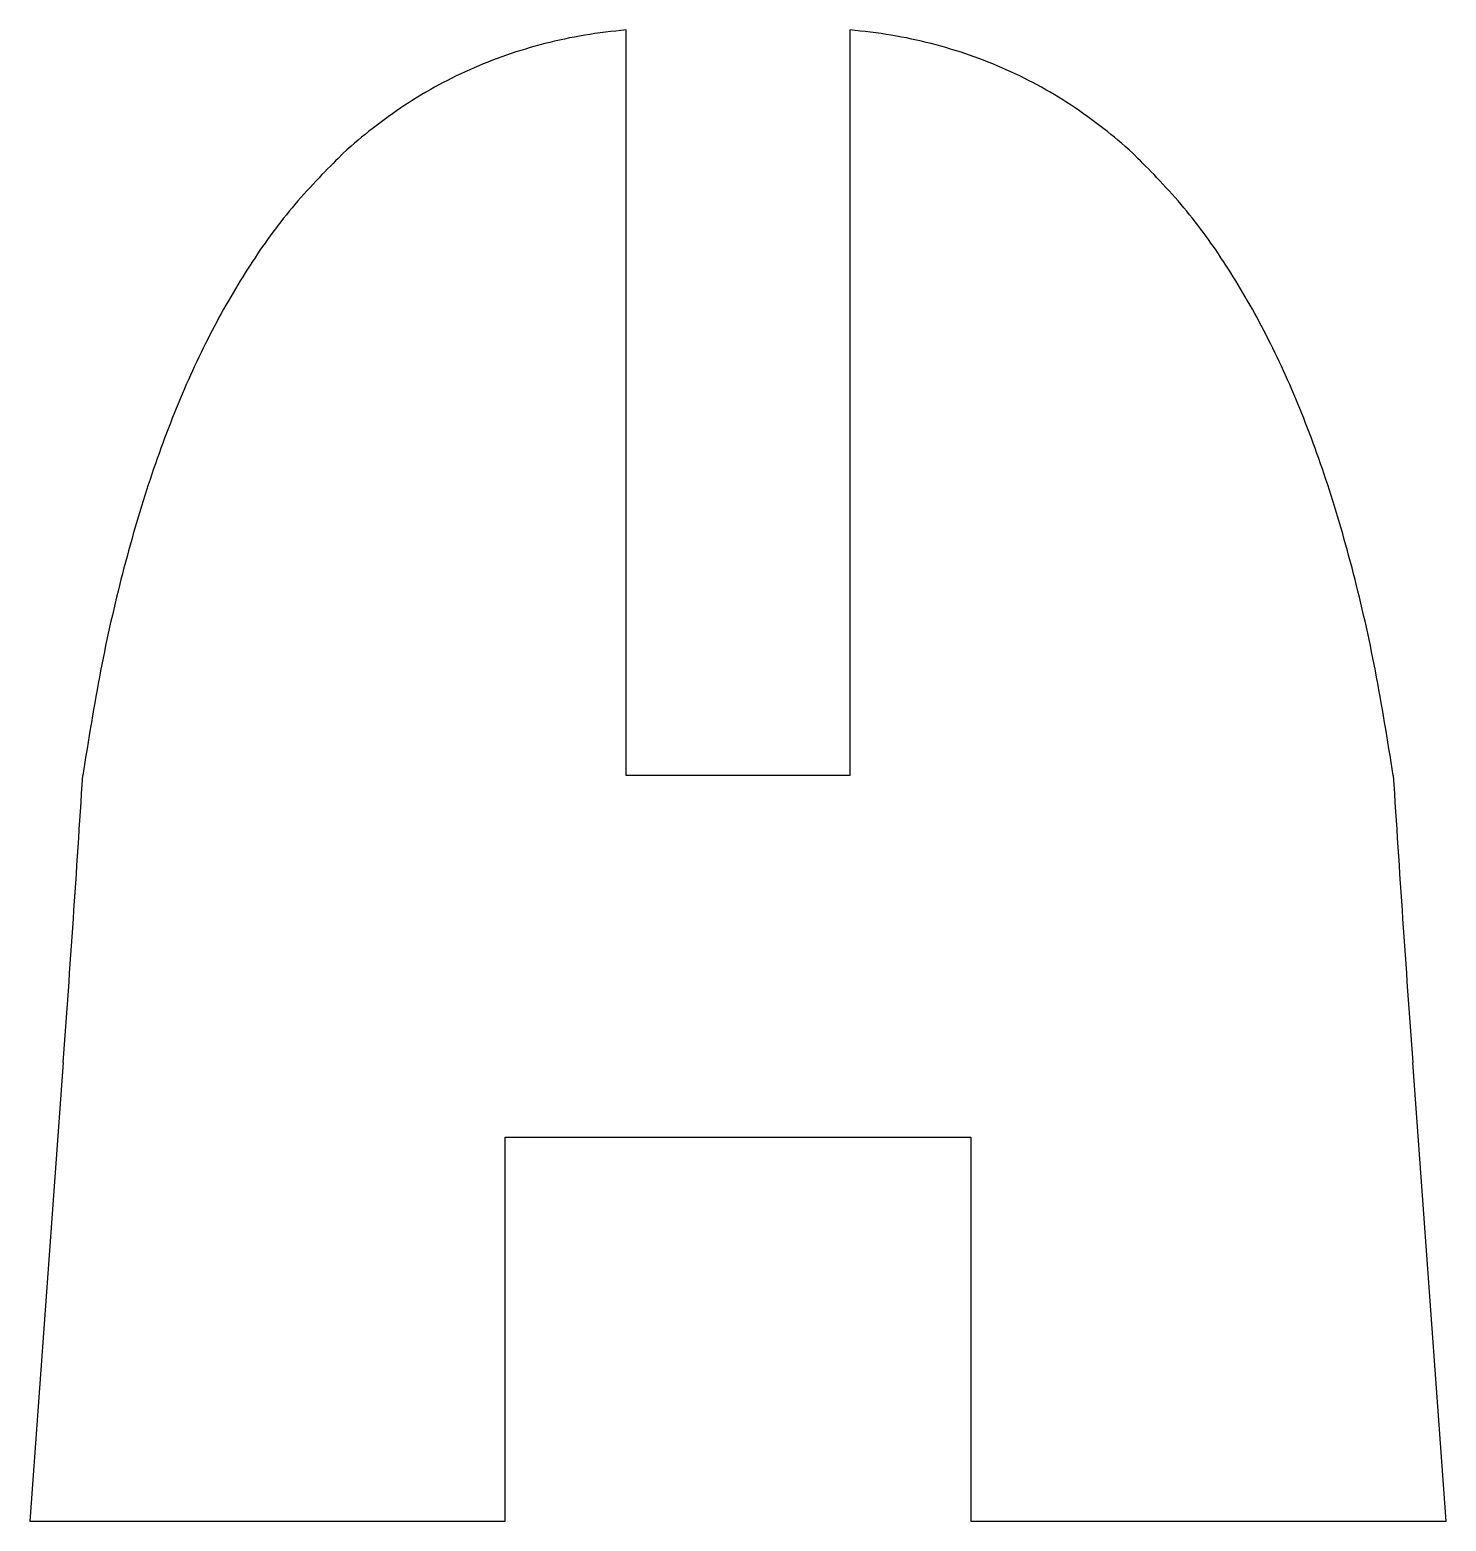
# Model space of a CAD drawing. Header units: millimetres. Extents: x 0 to 19, y 0 to 20.
import ezdxf

# ---------------------------------------------------------------- set-up
doc = ezdxf.new("R2010")
doc.units = ezdxf.units.MM

msp = doc.modelspace()

# ---------------------------------------------------------------- linework, layer by layer
at = {"color": 7, "linetype": 'Continuous', "lineweight": 25}
for p, q in [((8, 10), (8, 20)), ((11, 20), (11, 10)), ((11, 10), (8, 10)), ((0.449, 6.152), (0, 0)), ((19, 0), (18.551, 6.152)), ((6.375, 0), (6.375, 5.15)), ((6.375, 5.15), (12.625, 5.15)), ((12.625, 5.15), (12.625, 0)), ((0, 0), (6.375, 0)), ((12.625, 0), (19, 0))]:
    msp.add_line(p, q, dxfattribs=at)
for centre, start, end in [((-388.519, 34.514), 355.82956, 356.39624), ((407.519, 34.514), 183.60376, 184.17044)]:
    msp.add_arc(centre, 390, start, end, dxfattribs=at)
for points in [[(8, 20), (2.087, 19.459), (0.71, 10)], [(18.29, 10), (16.913, 19.459), (11, 20)]]:
    msp.add_open_spline(points, degree=2, dxfattribs=at)

doc.saveas('drawing.dxf')
